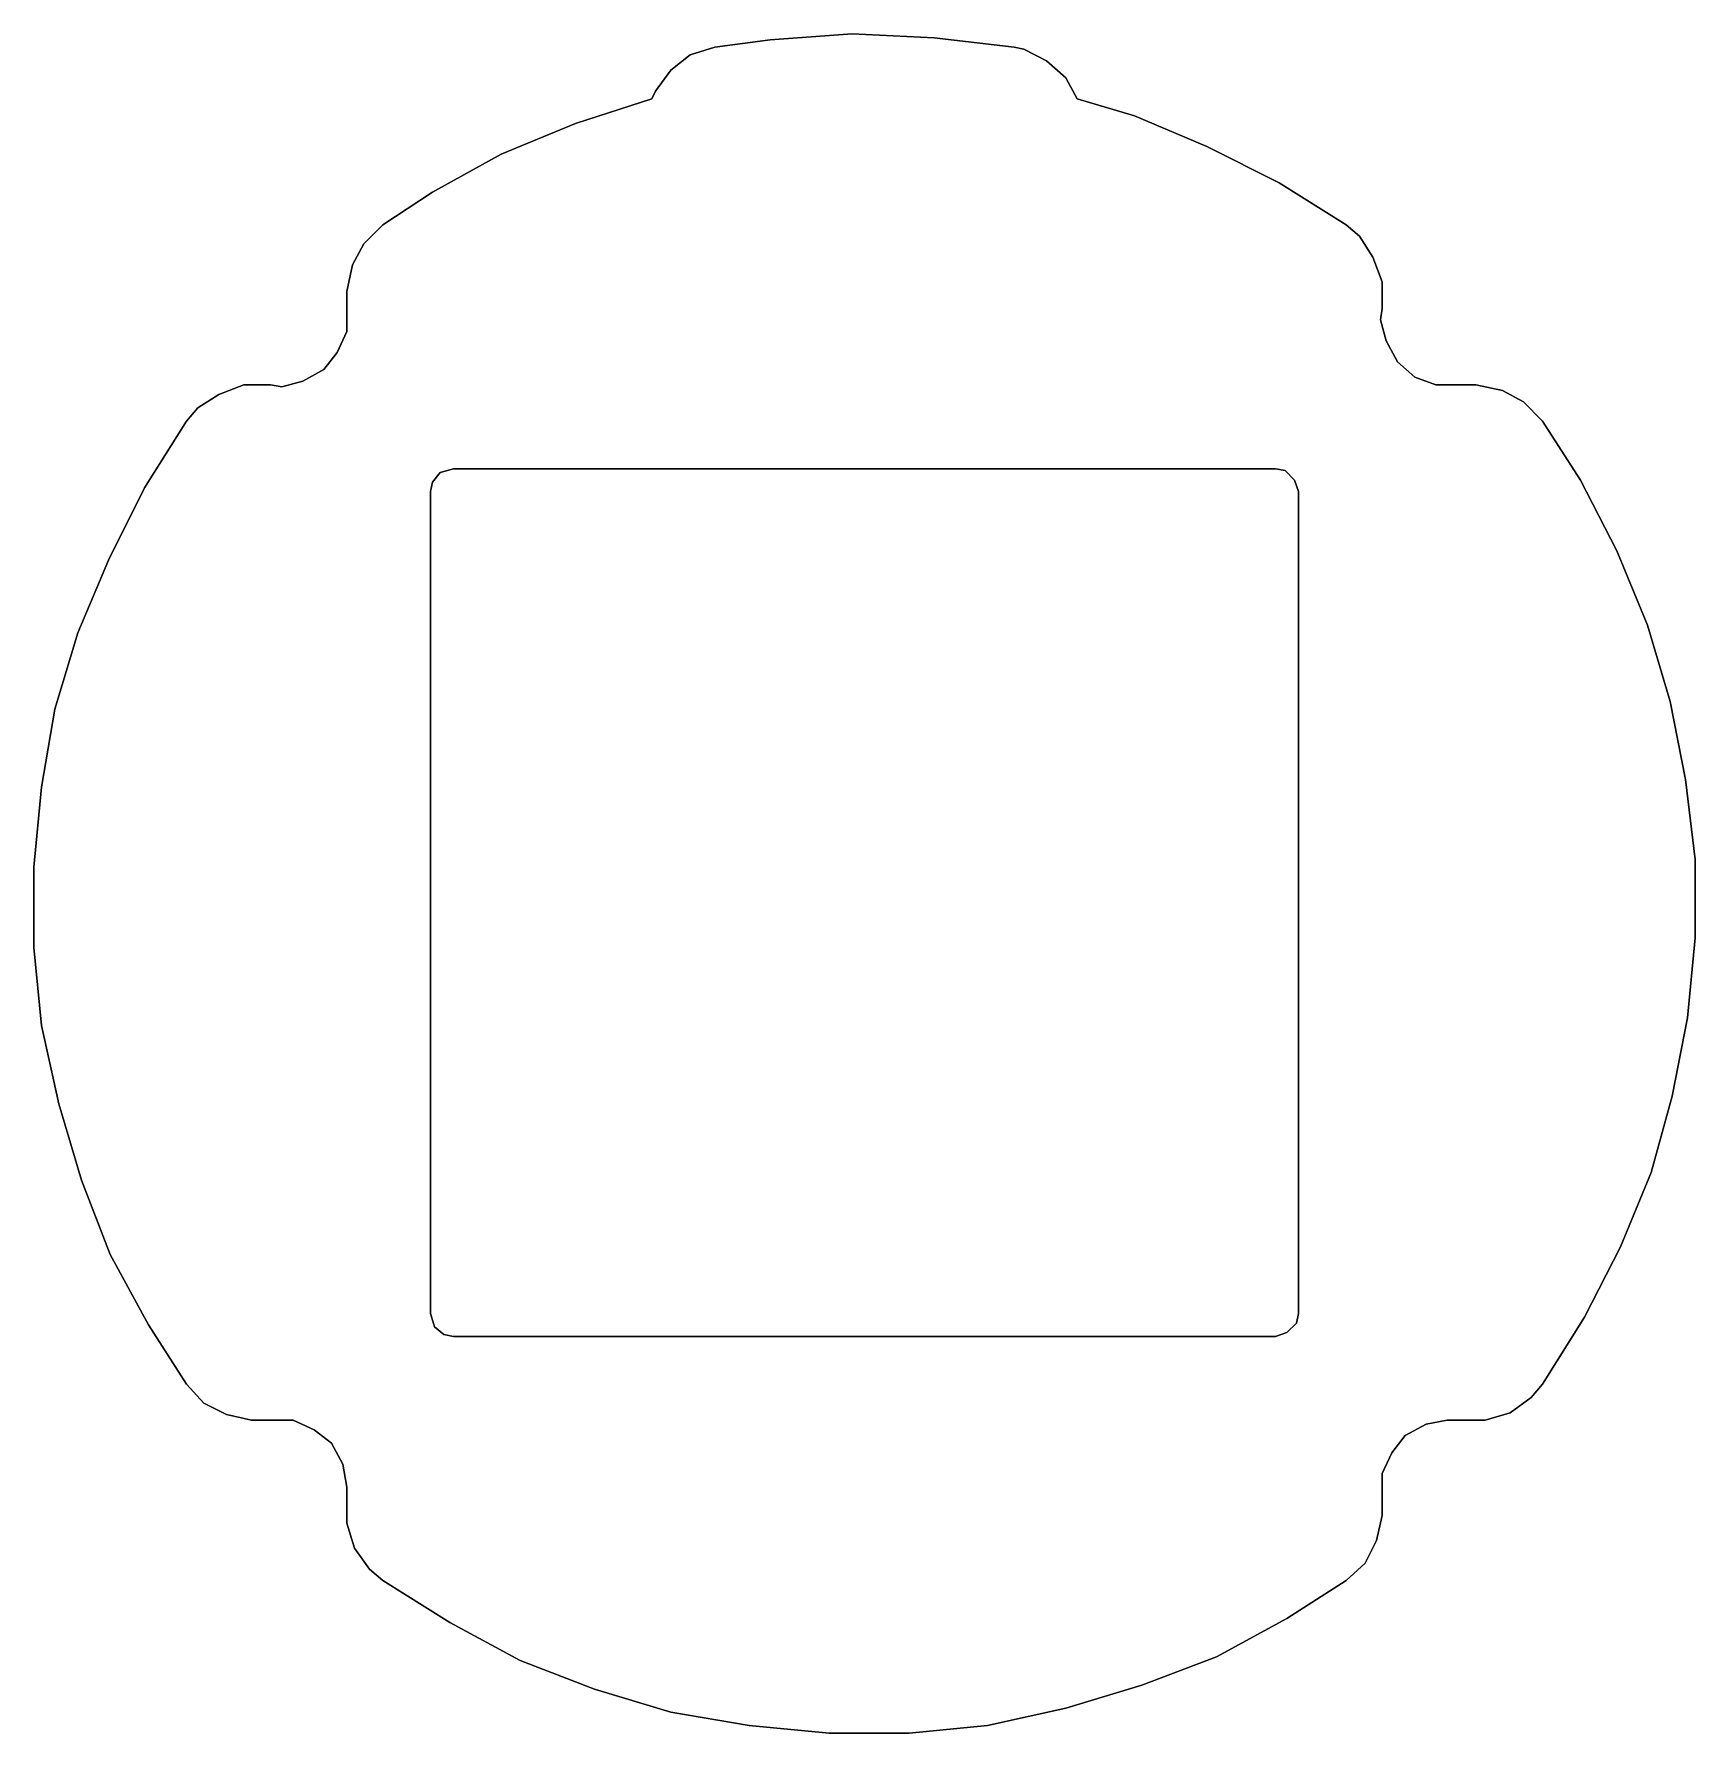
# Model space of a CAD drawing. Header units: millimetres. Extents: x 0.1 to 73.7, y 0.1 to 75.4.
import ezdxf

# ---------------------------------------------------------------- set-up
doc = ezdxf.new("R2010")
doc.units = ezdxf.units.MM
doc.layers.add('Layer 1', color=7, linetype='CONTINUOUS')

msp = doc.modelspace()

# ---------------------------------------------------------------- linework, layer by layer
at = {"layer": 'Layer 1'}
for p, q in [((36.3657, 75.4373), (32.72905, 75.183741)), ((32.72905, 75.183741), (36.3657, 75.4373)), ((40.0023, 75.2678), (36.36565, 75.437306)), ((36.36565, 75.437306), (40.0023, 75.2678)), ((30.2761, 74.8461), (29.17643, 74.507098)), ((29.17643, 74.507098), (30.2761, 74.8461)), ((32.729, 75.1837), (30.27608, 74.846077)), ((30.27608, 74.846077), (32.729, 75.1837)), ((43.5535, 74.8461), (40.0023, 75.2678)), ((40.0023, 75.2678), (43.5535, 74.8461)), ((43.9766, 74.7607), (43.553545, 74.846143)), ((43.553545, 74.846143), (43.9766, 74.7607)), ((44.9908, 74.2535), (43.97656, 74.760622)), ((43.97656, 74.760622), (44.9908, 74.2535)), ((29.1764, 74.5071), (28.33028, 73.830482)), ((28.33028, 73.830482), (29.1764, 74.5071)), ((45.8369, 73.4929), (44.990776, 74.253571)), ((44.990776, 74.253571), (45.8369, 73.4929)), ((28.3303, 73.8305), (27.653682, 72.900323)), ((27.653682, 72.900323), (28.3303, 73.8305)), ((46.3441, 72.5627), (45.836982, 73.492884)), ((45.836982, 73.492884), (46.3441, 72.5627)), ((27.4856, 72.5627), (24.10251, 71.46302)), ((24.10251, 71.46302), (27.4856, 72.5627)), ((27.6537, 72.9003), (27.48558, 72.562677)), ((27.48558, 72.562677), (27.6537, 72.9003)), ((48.881, 71.8006), (46.34403, 72.562653)), ((46.34403, 72.562653), (48.881, 71.8006)), ((52.0946, 70.4474), (48.881, 71.80064)), ((48.881, 71.80064), (52.0946, 70.4474)), ((24.1025, 71.463), (20.80347, 70.10977)), ((20.80347, 70.10977), (24.1025, 71.463)), ((20.8034, 70.1098), (17.75931, 68.41756)), ((17.75931, 68.41756), (20.8034, 70.1098)), ((55.3096, 68.8406), (52.09464, 70.44739)), ((52.09464, 70.44739), (55.3096, 68.8406)), ((58.2696, 66.9802), (55.30956, 68.84055)), ((55.30956, 68.84055), (58.2696, 66.9802)), ((17.7593, 68.4175), (15.56132, 66.9802)), ((15.56132, 66.9802), (17.7593, 68.4175)), ((15.5614, 66.9802), (14.71528, 66.134076)), ((14.71528, 66.134076), (15.5614, 66.9802)), ((58.8608, 66.4731), (58.269615, 66.980222)), ((58.269615, 66.980222), (58.8608, 66.4731)), ((59.4534, 65.5429), (58.860849, 66.473077)), ((58.860849, 66.473077), (59.4534, 65.5429)), ((14.7152, 66.1341), (14.208082, 65.203923)), ((14.208082, 65.203923), (14.7152, 66.1341)), ((14.2081, 65.2039), (13.953161, 64.02016)), ((13.953161, 64.02016), (14.2081, 65.2039)), ((59.8764, 64.4433), (59.453342, 65.54298)), ((59.453342, 65.54298), (59.8764, 64.4433)), ((59.8764, 63.2595), (59.8764, 64.4433)), ((59.8764, 64.4433), (59.8764, 63.2595)), ((13.9532, 64.0202), (13.9532, 63.2595)), ((13.9532, 63.2595), (13.9532, 64.0202)), ((13.9532, 63.2595), (13.9532, 62.2439)), ((13.9532, 62.2439), (13.9532, 63.2595)), ((60.0445, 61.8222), (59.790941, 62.752377)), ((59.790941, 62.752377), (60.0445, 61.8222)), ((59.791, 62.7524), (59.876432, 63.259518)), ((59.876432, 63.259518), (59.791, 62.7524)), ((13.9532, 62.2439), (13.531521, 61.313723)), ((13.531521, 61.313723), (13.9532, 62.2439)), ((60.5517, 60.8907), (60.044582, 61.822256)), ((60.044582, 61.822256), (60.5517, 60.8907)), ((13.5315, 61.3137), (12.938942, 60.553022)), ((12.938942, 60.553022), (13.5315, 61.3137)), ((12.9389, 60.553), (12.00872, 60.045878)), ((12.00872, 60.045878), (12.9389, 60.553)), ((61.3137, 60.2154), (60.551647, 60.890638)), ((60.551647, 60.890638), (61.3137, 60.2154)), ((9.38635, 59.8764), (8.28805, 59.453342)), ((8.28805, 59.453342), (9.38635, 59.8764)), ((10.5715, 59.8764), (9.38635, 59.8764)), ((9.38635, 59.8764), (10.5715, 59.8764)), ((11.0786, 59.7924), (10.571482, 59.876463)), ((10.571482, 59.876463), (11.0786, 59.7924)), ((12.0088, 60.0459), (11.078623, 59.792341)), ((11.078623, 59.792341), (12.0088, 60.0459)), ((62.2439, 59.8764), (61.313716, 60.215402)), ((61.313716, 60.215402), (62.2439, 59.8764)), ((63.2581, 59.8764), (62.2439, 59.8764)), ((62.2439, 59.8764), (63.2581, 59.8764)), ((64.0202, 59.8764), (63.2581, 59.8764)), ((63.2581, 59.8764), (64.0202, 59.8764)), ((65.2039, 59.6229), (64.02016, 59.876463)), ((64.02016, 59.876463), (65.2039, 59.6229)), ((66.1341, 59.1157), (65.203923, 59.622818)), ((65.203923, 59.622818), (66.1341, 59.1157)), ((7.35788, 58.8622), (6.849382, 58.269646)), ((6.849382, 58.269646), (7.35788, 58.8622)), ((8.28805, 59.4534), (7.357873, 58.862218)), ((7.357873, 58.862218), (8.28805, 59.4534)), ((66.9802, 58.2696), (66.134076, 59.115713)), ((66.134076, 59.115713), (66.9802, 58.2696)), ((6.84938, 58.2696), (4.98902, 55.30956)), ((4.98902, 55.30956), (6.84938, 58.2696)), ((68.6711, 55.6486), (66.98024, 58.26963)), ((66.98024, 58.26963), (68.6711, 55.6486)), ((18.0983, 55.9862), (17.759302, 55.563142)), ((17.759302, 55.563142), (18.0983, 55.9862)), ((18.6895, 56.1557), (18.098322, 55.986194)), ((18.098322, 55.986194), (18.6895, 56.1557)), ((55.1401, 56.1557), (18.6895, 56.1557)), ((18.6895, 56.1557), (55.1401, 56.1557)), ((55.5631, 56.0703), (55.140042, 56.155743)), ((55.140042, 56.155743), (55.5631, 56.0703)), ((55.9862, 55.6486), (55.563135, 56.070279)), ((55.563135, 56.070279), (55.9862, 55.6486)), ((4.98902, 55.3096), (3.38222, 52.096)), ((3.38222, 52.096), (4.98902, 55.3096)), ((17.7593, 55.5632), (17.675237, 55.140145)), ((17.675237, 55.140145), (17.7593, 55.5632)), ((17.6753, 55.1401), (17.6753, 18.6909)), ((17.6753, 18.6909), (17.6753, 55.1401)), ((56.1543, 55.1401), (55.986184, 55.648598)), ((55.986184, 55.648598), (56.1543, 55.1401)), ((56.1543, 18.6909), (56.1543, 55.1401)), ((56.1543, 55.1401), (56.1543, 18.6909)), ((70.2779, 52.5191), (68.67111, 55.64863)), ((68.67111, 55.64863), (70.2779, 52.5191)), ((3.38222, 52.096), (2.02898, 48.88241)), ((2.02898, 48.88241), (3.38222, 52.096)), ((71.6311, 49.22), (70.27786, 52.51904)), ((70.27786, 52.51904), (71.6311, 49.22)), ((72.6454, 45.8383), (71.63117, 49.22001)), ((71.63117, 49.22001), (72.6454, 45.8383)), ((2.02899, 48.8824), (1.01475, 45.49931)), ((1.01475, 45.49931), (2.02899, 48.8824)), ((1.01475, 45.4993), (0.422192, 42.03214)), ((0.422192, 42.03214), (1.01475, 45.4993)), ((73.322, 42.3698), (72.645375, 45.83833)), ((72.645375, 45.83833), (73.322, 42.3698)), ((73.745, 38.8186), (73.321942, 42.36981)), ((73.321942, 42.36981), (73.745, 38.8186)), ((0.42219, 42.0322), (0.084571, 38.47961)), ((0.084571, 38.47961), (0.42219, 42.0322)), ((0.084571, 38.4796), (0.084571, 34.9284)), ((0.084571, 34.9284), (0.084571, 38.4796)), ((73.745, 35.3514), (73.745, 38.8186)), ((73.745, 38.8186), (73.745, 35.3514)), ((0.084571, 34.9284), (0.42219, 31.46124)), ((0.42219, 31.46124), (0.084571, 34.9284)), ((73.4074, 31.7988), (73.745023, 35.35139)), ((73.745023, 35.35139), (73.4074, 31.7988)), ((72.7308, 28.3317), (73.407418, 31.79886)), ((73.407418, 31.79886), (72.7308, 28.3317)), ((0.42219, 31.4612), (1.184247, 27.99267)), ((1.184247, 27.99267), (0.42219, 31.4612)), ((1.18425, 27.9927), (2.19849, 24.61099)), ((2.19849, 24.61099), (1.18425, 27.9927)), ((71.8006, 24.9486), (72.730777, 28.33169)), ((72.730777, 28.33169), (71.8006, 24.9486)), ((70.4474, 21.6509), (71.80064, 24.94855)), ((71.80064, 24.94855), (70.4474, 21.6509)), ((2.19849, 24.611), (3.46767, 21.31196)), ((3.46767, 21.31196), (2.19849, 24.611)), ((3.46766, 21.3119), (5.15852, 18.18375)), ((5.15852, 18.18375), (3.46766, 21.3119)), ((68.8406, 18.5214), (70.44739, 21.65093)), ((70.44739, 21.65093), (68.8406, 18.5214)), ((5.15852, 18.1838), (6.84938, 15.56139)), ((6.84938, 15.56139), (5.15852, 18.1838)), ((17.6753, 18.6909), (17.844799, 18.098349)), ((17.844799, 18.098349), (17.6753, 18.6909)), ((17.8448, 18.0983), (18.266483, 17.760674)), ((18.266483, 17.760674), (17.8448, 18.0983)), ((55.6472, 17.8448), (56.070255, 18.267858)), ((56.070255, 18.267858), (55.6472, 17.8448)), ((56.0703, 18.2678), (56.154364, 18.690855)), ((56.154364, 18.690855), (56.0703, 18.2678)), ((66.9802, 15.5614), (68.84055, 18.52144)), ((68.84055, 18.52144), (66.9802, 15.5614)), ((18.2665, 17.7607), (18.689558, 17.675261)), ((18.689558, 17.675261), (18.2665, 17.7607)), ((18.6895, 17.6753), (55.1401, 17.6753)), ((55.1401, 17.6753), (18.6895, 17.6753)), ((55.1401, 17.6753), (55.647222, 17.844803)), ((55.647222, 17.844803), (55.1401, 17.6753)), ((6.84938, 15.5614), (7.611437, 14.715287)), ((7.611437, 14.715287), (6.84938, 15.5614)), ((66.4717, 14.9688), (66.980198, 15.561354)), ((66.980198, 15.561354), (66.4717, 14.9688)), ((7.61144, 14.7152), (8.62568, 14.208082)), ((8.62568, 14.208082), (7.61144, 14.7152)), ((65.5416, 14.2922), (66.471777, 14.968825)), ((66.471777, 14.968825), (65.5416, 14.2922)), ((8.62567, 14.2081), (9.72535, 13.954537)), ((9.72535, 13.954537), (8.62567, 14.2081)), ((9.72535, 13.9546), (10.5715, 13.9546)), ((10.5715, 13.9546), (9.72535, 13.9546)), ((10.5715, 13.9546), (11.5857, 13.9546)), ((11.5857, 13.9546), (10.5715, 13.9546)), ((11.5857, 13.9546), (12.51588, 13.531545)), ((12.51588, 13.531545), (11.5857, 13.9546)), ((60.8907, 13.278), (61.820877, 13.785118)), ((61.820877, 13.785118), (60.8907, 13.278)), ((61.8208, 13.7851), (62.750977, 13.954596)), ((62.750977, 13.954596), (61.8208, 13.7851)), ((62.751, 13.9546), (63.2581, 13.9546)), ((63.2581, 13.9546), (62.751, 13.9546)), ((63.2581, 13.9546), (64.4432, 13.9546)), ((64.4432, 13.9546), (63.2581, 13.9546)), ((64.4432, 13.9546), (65.5415, 14.292216)), ((65.5415, 14.292216), (64.4432, 13.9546)), ((12.5159, 13.5315), (13.277957, 12.940315)), ((13.277957, 12.940315), (12.5159, 13.5315)), ((13.2779, 12.9403), (13.785018, 12.008747)), ((13.785018, 12.008747), (13.2779, 12.9403)), ((60.2981, 12.5173), (60.890654, 13.277981)), ((60.890654, 13.277981), (60.2981, 12.5173)), ((59.8764, 11.5871), (60.298086, 12.517277)), ((60.298086, 12.517277), (59.8764, 11.5871)), ((13.7851, 12.0088), (13.95322, 10.99456)), ((13.95322, 10.99456), (13.7851, 12.0088)), ((59.8764, 10.5715), (59.8764, 11.5871)), ((59.8764, 11.5871), (59.8764, 10.5715)), ((13.9532, 10.9945), (13.9532, 10.5715)), ((13.9532, 10.5715), (13.9532, 10.9945)), ((13.9532, 10.5715), (13.9532, 9.38774)), ((13.9532, 9.38774), (13.9532, 10.5715)), ((59.8764, 9.72536), (59.8764, 10.5715)), ((59.8764, 10.5715), (59.8764, 9.72536)), ((13.9532, 9.38774), (14.292198, 8.28806)), ((14.292198, 8.28806), (13.9532, 9.38774)), ((59.6215, 8.62706), (59.876439, 9.72536)), ((59.876439, 9.72536), (59.6215, 8.62706)), ((59.1144, 7.61144), (59.621511, 8.62706)), ((59.621511, 8.62706), (59.1144, 7.61144)), ((14.2922, 8.28806), (14.968821, 7.357883)), ((14.968821, 7.357883), (14.2922, 8.28806)), ((58.2696, 6.85076), (59.114345, 7.611438)), ((59.114345, 7.611438), (58.2696, 6.85076)), ((14.9688, 7.35788), (15.561358, 6.850762)), ((15.561358, 6.850762), (14.9688, 7.35788)), ((15.5614, 6.85076), (18.52005, 4.99041)), ((18.52005, 4.99041), (15.5614, 6.85076)), ((55.6472, 5.15852), (58.26961, 6.85076)), ((58.26961, 6.85076), (55.6472, 5.15852)), ((18.52, 4.99041), (21.64953, 3.29817)), ((21.64953, 3.29817), (18.52, 4.99041)), ((52.5177, 3.46767), (55.64723, 5.15853)), ((55.64723, 5.15853), (52.5177, 3.46767)), ((21.6495, 3.29817), (24.94853, 2.03037)), ((24.94853, 2.03037), (21.6495, 3.29817)), ((49.22, 2.19987), (52.51765, 3.46766)), ((52.51765, 3.46766), (49.22, 2.19987)), ((24.9486, 2.03037), (28.33032, 1.01476)), ((28.33032, 1.01476), (24.9486, 2.03037)), ((45.8369, 1.18426), (49.21999, 2.19988)), ((49.21999, 2.19988), (45.8369, 1.18426)), ((28.3303, 1.01476), (31.79883, 0.423578)), ((31.79883, 0.423578), (28.3303, 1.01476)), ((42.3698, 0.423576), (45.83696, 1.184257)), ((45.83696, 1.184257), (42.3698, 0.423576)), ((31.7988, 0.423576), (35.35001, 0.084574)), ((35.35001, 0.084574), (31.7988, 0.423576)), ((35.35, 0.084574), (38.9026, 0.084574)), ((38.9026, 0.084574), (35.35, 0.084574)), ((38.9026, 0.084574), (42.36976, 0.423577)), ((42.36976, 0.423577), (38.9026, 0.084574))]:
    msp.add_line(p, q, dxfattribs=at)

doc.saveas('drawing.dxf')
